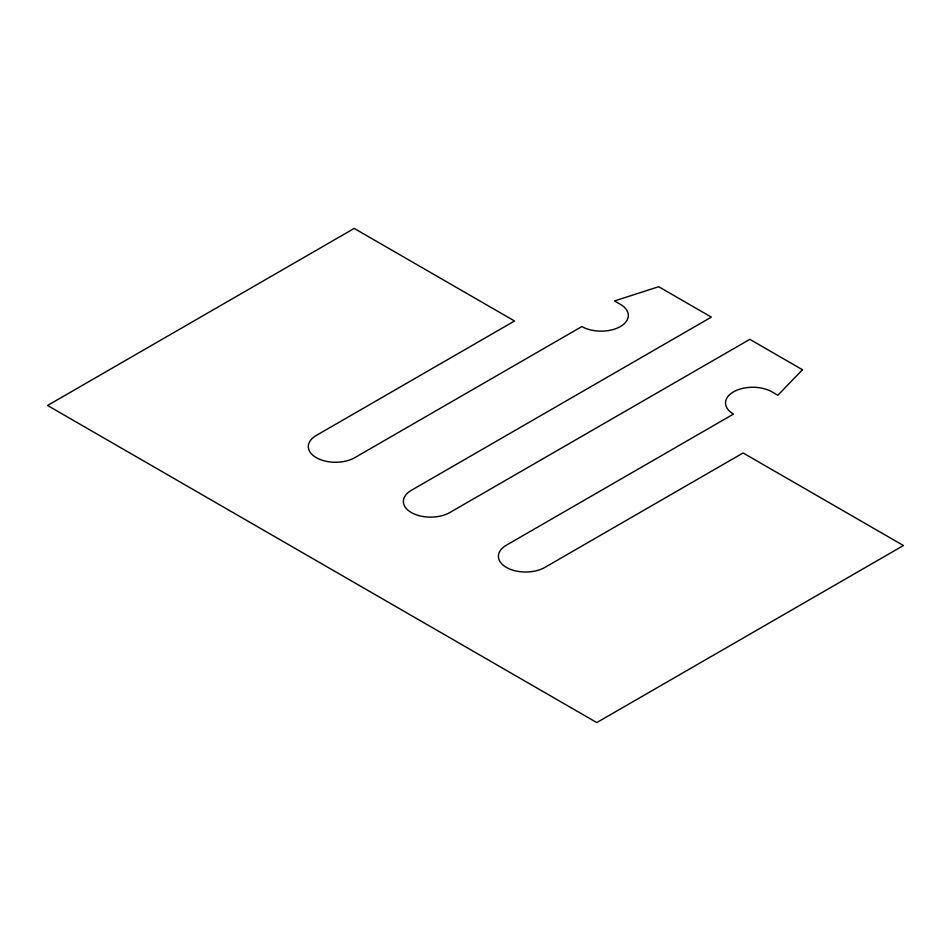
<?xml version="1.0" encoding="UTF-8"?>
<svg xmlns="http://www.w3.org/2000/svg" width="951" height="951" viewBox="0 0 951 951"><rect width="100%" height="100%" fill="white"/><g stroke="black" fill="none" stroke-linecap="round" stroke-linejoin="round"><path stroke-width="1.43" d="M802.478 369.737L777.847 395.259L771.974 391.86A27.21 15.703 0 0 0 733.494 391.86A27.21 15.703 0 0 0 733.494 414.077L506.384 545.196A27.21 15.703 0 0 0 506.384 567.414A27.21 15.703 0 0 0 544.864 567.414L743.111 452.961L903.45 545.529L596.788 722.57L47.55 405.471L354.212 228.43L514.539 320.998L316.291 435.451A27.21 15.703 0 0 0 316.291 457.669A27.21 15.703 0 0 0 354.771 457.669L581.881 326.55A27.21 15.703 0 0 0 620.361 326.55A27.21 15.703 0 0 0 620.361 304.332L614.489 300.944L658.698 286.726L711.348 317.123L411.343 490.324A27.21 15.703 0 0 0 411.343 512.541A27.21 15.703 0 0 0 449.823 512.541L749.828 339.341L802.478 369.737"/></g></svg>
